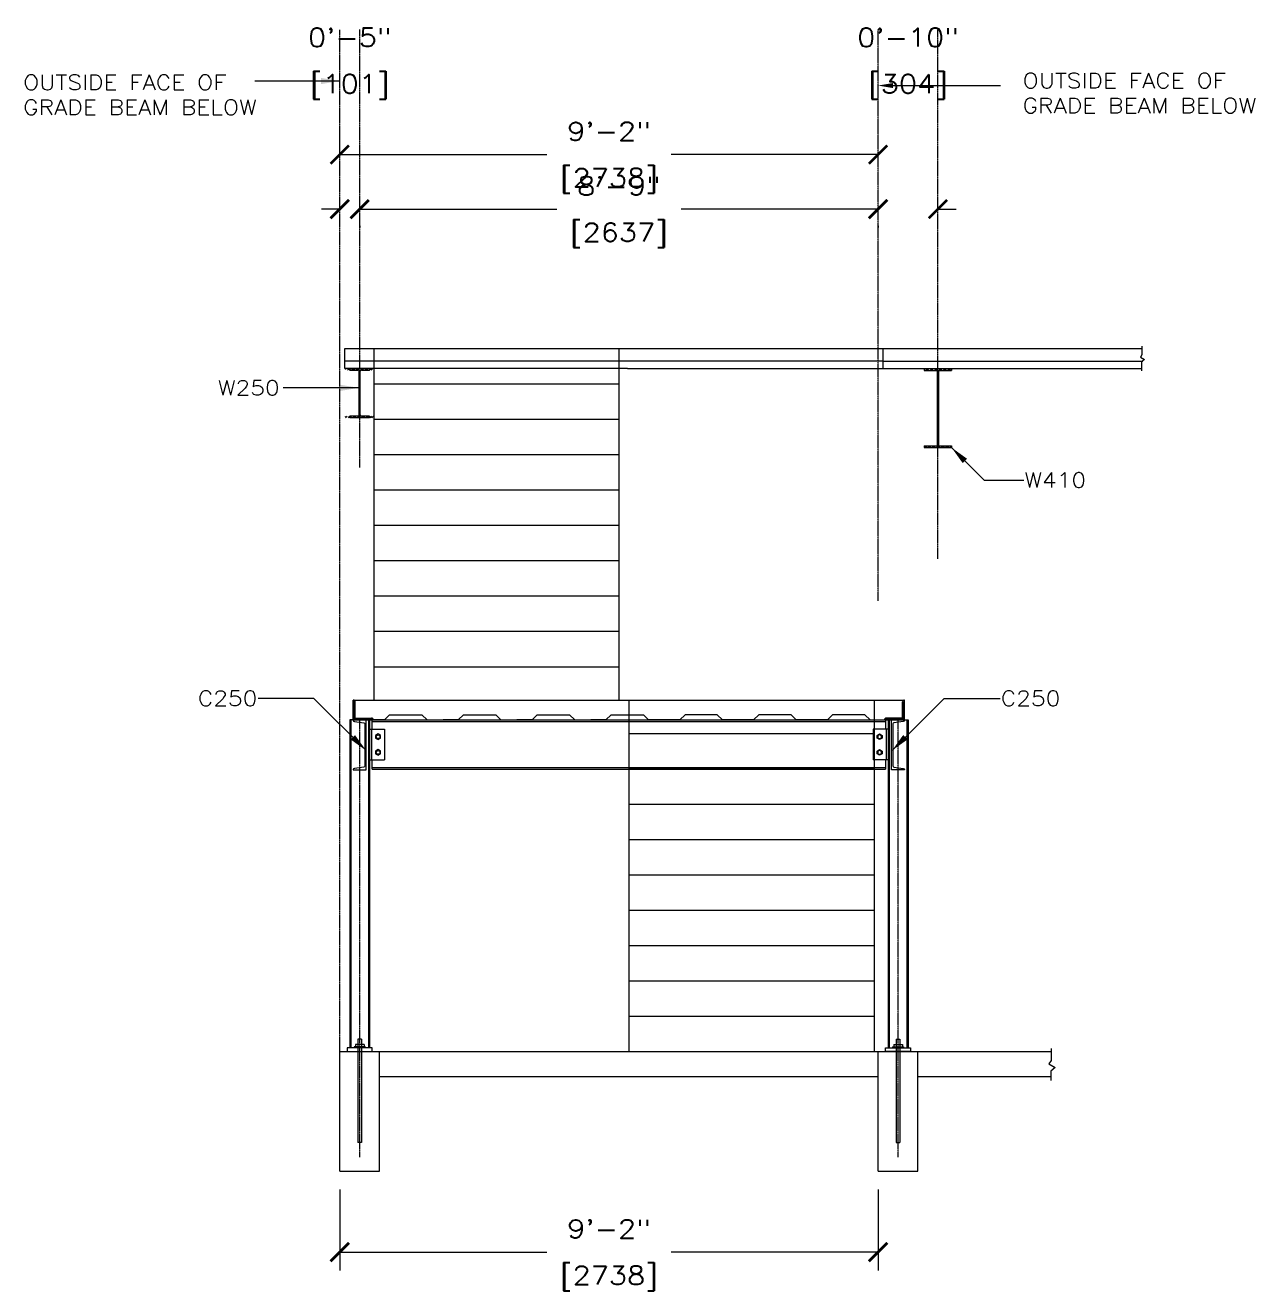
# Model space of a CAD drawing. Header units: millimetres. Extents: x -1602 to 16772, y -2285 to 12130.
# Drawn here: x -1602 to 4662, y -1219 to 5229 of the extents above; entities that cross this region are included whole.
import ezdxf

# ---------------------------------------------------------------- set-up
doc = ezdxf.new("R2010")
doc.units = ezdxf.units.MM
doc.header["$MEASUREMENT"] = 0
doc.header["$PDMODE"] = 3
doc.linetypes.add('CENTER', pattern=[2, 1.25, -0.25, 0.25, -0.25])
doc.layers.get('0').update_dxf_attribs({"linetype": 'CONTINUOUS', "plot": 0})
doc.layers.get('DEFPOINTS').update_dxf_attribs({"linetype": 'CONTINUOUS'})
for name, color, linetype in [('C-241-1', 241, 'CONTINUOUS'), ('Center', 251, 'CENTER'), ('LAYER131A', 131, 'CONTINUOUS'), ('ST_ANNOT_48', 7, 'CONTINUOUS'), ('ST_DIM_48', 7, 'CONTINUOUS'), ('Struc_Section_BP', 135, 'CONTINUOUS'), ('Struc_Section_Conc', 71, 'CONTINUOUS'), ('Struc_Section_Dim', 2, 'CONTINUOUS'), ('Struc_Section_MachineBolt', 133, 'CONTINUOUS'), ('Struc_Section_Stair', 131, 'CONTINUOUS'), ('Struc_Section_Steel', 11, 'CONTINUOUS'), ('Structural_Section_StAngle', 2, 'CONTINUOUS'), ('Structural_Steel_Deck', 41, 'CONTINUOUS'), ('Structural_SteelBeam', 22, 'CONTINUOUS')]:
    doc.layers.add(name, color=color, linetype=linetype)
doc.styles.add('ROMANS-115', font='romans.shx', dxfattribs={"width": 1.15})
doc.dimstyles.new('48-ROMANS-115', dxfattribs={"dimscale": 48, "dimtxt": 0.09375, "dimasz": 0.09375, "dimexe": 0.09375, "dimexo": 0.09375, "dimgap": 0.0625, "dimtad": 0, "dimdec": 4, "dimzin": 1, "dimdsep": 46, "dimlunit": 4, "dimtxsty": 'ROMANS-115', "dimblk": 'ARCHTICK', "dimcen": 0.0625, "dimclrd": 256, "dimclre": 256, "dimclrt": 256, "dimadec": 0, "dimazin": 0, "dimtfac": 1, "dimtdec": 4, "dimtofl": 0, "dimtmove": 2, "dimatfit": 0, "dimfxl": 1, "dimfrac": 2, "dimtolj": 1, "dimtzin": 0, "dimarcsym": 0})
doc.dimstyles.new('Copy of 12-ROMANS-115-PS-BPV', dxfattribs={"dimtxt": 0.0625, "dimasz": 0.0625, "dimexe": 0.0625, "dimexo": 0.0625, "dimgap": 0.0625, "dimtad": 1, "dimdec": 4, "dimlfac": 24, "dimzin": 1, "dimdsep": 46, "dimlunit": 4, "dimtxsty": 'ROMANS-115', "dimcen": 0.0625, "dimclrd": 256, "dimclre": 256, "dimclrt": 256, "dimadec": 0, "dimazin": 0, "dimtfac": 1, "dimtdec": 4, "dimtofl": 0, "dimtmove": 0, "dimatfit": 0, "dimfxl": 1, "dimfrac": 2, "dimtolj": 1, "dimtzin": 0, "dimarcsym": 0})

# ---------------------------------------------------------------- blocks, each defined once
blk = doc.blocks.new('_ArchTick')
at = {"color": 0, "linetype": 'ByBlock', "const_width": 0.15}
blk.add_lwpolyline([(-0.5, -0.5), (0.5, 0.5)], dxfattribs=at)
blk = doc.blocks.new('*D9')
at = {"layer": 'DEFPOINTS', "color": 0}
for p in [(0, 4569.9), (0, 4534.3), (2743.2, 4534.3)]:
    blk.add_point(p, dxfattribs=at)
at = {"layer": 'ST_DIM_48', "lineweight": -2}
for p, q in [((0, 4628.1), (0, 4663.7)), ((2743.2, 4628.1), (2743.2, 4663.7)), ((0, 4569.9), (1055, 4569.9)), ((2743.2, 4569.9), (1688.2, 4569.9))]:
    blk.add_line(p, q, dxfattribs=at)
at = {"layer": 'ST_DIM_48', "lineweight": -2, "xscale": 93.75, "yscale": 93.75, "zscale": 93.75, "rotation": 180}
blk.add_blockref('_ArchTick', (0, 4569.9), dxfattribs=at)
at = {"layer": 'ST_DIM_48', "lineweight": -2, "xscale": 93.75, "yscale": 93.75, "zscale": 93.75}
blk.add_blockref('_ArchTick', (2743.2, 4569.9), dxfattribs=at)
at = {"layer": 'ST_DIM_48', "char_height": 93.75, "attachment_point": 5, "style": 'ROMANS-115'}
for s, insert in [('\\A1;9\'-2"', (1371.6, 4688.2)), ('\\A1;[2738]', (1371.6, 4436))]:
    blk.add_mtext(s, dxfattribs=dict(at, insert=insert))
blk = doc.blocks.new('*D10')
at = {"layer": 'DEFPOINTS', "color": 0}
for p in [(101.6, 4299.8), (101.6, 4292), (2743.2, 4299.8)]:
    blk.add_point(p, dxfattribs=at)
at = {"layer": 'ST_DIM_48', "lineweight": -2}
for p, q in [((101.6, 4292), (1105.8, 4292)), ((2743.2, 4292), (1739, 4292)), ((101.6, 4206.1), (101.6, 4198.2)), ((2743.2, 4206.1), (2743.2, 4198.2))]:
    blk.add_line(p, q, dxfattribs=at)
at = {"layer": 'ST_DIM_48', "lineweight": -2, "xscale": 93.75, "yscale": 93.75, "zscale": 93.75, "rotation": 180}
blk.add_blockref('_ArchTick', (101.6, 4292), dxfattribs=at)
at = {"layer": 'ST_DIM_48', "lineweight": -2, "xscale": 93.75, "yscale": 93.75, "zscale": 93.75}
blk.add_blockref('_ArchTick', (2743.2, 4292), dxfattribs=at)
at = {"layer": 'ST_DIM_48', "char_height": 93.75, "attachment_point": 5, "style": 'ROMANS-115'}
for s, insert in [('\\A1;8\'-9"', (1422.4, 4410.3)), ('\\A1;[2637]', (1422.4, 4158.1))]:
    blk.add_mtext(s, dxfattribs=dict(at, insert=insert))
blk = doc.blocks.new('*D11')
at = {"layer": 'DEFPOINTS', "color": 0}
for p in [(0, 4292), (0, 4292), (101.6, 4292)]:
    blk.add_point(p, dxfattribs=at)
at = {"layer": 'ST_DIM_48', "lineweight": -2}
for p, q in [((0, 4292), (-93.8, 4292)), ((101.6, 4292), (195.3, 4292))]:
    blk.add_line(p, q, dxfattribs=at)
at = {"layer": 'ST_DIM_48', "lineweight": -2, "xscale": 93.75, "yscale": 93.75, "zscale": 93.75}
blk.add_blockref('_ArchTick', (0, 4292), dxfattribs=at)
at = {"layer": 'ST_DIM_48', "lineweight": -2, "xscale": 93.75, "yscale": 93.75, "zscale": 93.75, "rotation": 180}
blk.add_blockref('_ArchTick', (101.6, 4292), dxfattribs=at)
at = {"layer": 'ST_DIM_48', "char_height": 93.75, "attachment_point": 5, "style": 'ROMANS-115'}
for s, insert in [('\\A1;0\'-5"', (50.8, 5167)), ('\\A1;[101]', (50.8, 4914.8))]:
    blk.add_mtext(s, dxfattribs=dict(at, insert=insert))
blk = doc.blocks.new('outstandingconn1')
at = {"layer": 'Struc_Section_MachineBolt', "ltscale": 2}
for points in [[(1.2, 4.36), (1.69, 4.08), (2.18, 4.36), (2.18, 4.92), (1.69, 5.2), (1.2, 4.92)], [(1.2, 1.22), (1.69, 0.94), (2.18, 1.22), (2.18, 1.78), (1.69, 2.06), (1.2, 1.78)]]:
    blk.add_lwpolyline(points, close=True, dxfattribs=at)
for centre in [(1.69, 4.64), (1.69, 1.5)]:
    blk.add_circle(centre, 0.375, dxfattribs=at)
at = {"layer": 'Struc_Section_Steel', "color": 131, "ltscale": 2}
for p, q in [((0, 6.14), (3, 6.14)), ((0, 6.14), (0, 0)), ((0.38, 6.14), (0.38, 0)), ((3, 6.14), (3, 0)), ((0, 0), (3, 0))]:
    blk.add_line(p, q, dxfattribs=at)
blk = doc.blocks.new('*D12')
at = {"layer": 'DEFPOINTS', "color": 0}
for p in [(2743.2, 4292), (3048, 4292), (3048, 4292)]:
    blk.add_point(p, dxfattribs=at)
at = {"layer": 'ST_DIM_48', "lineweight": -2}
for p, q in [((2743.2, 4292), (2649.4, 4292)), ((3048, 4292), (3141.8, 4292))]:
    blk.add_line(p, q, dxfattribs=at)
at = {"layer": 'ST_DIM_48', "lineweight": -2, "xscale": 93.75, "yscale": 93.75, "zscale": 93.75}
blk.add_blockref('_ArchTick', (2743.2, 4292), dxfattribs=at)
at = {"layer": 'ST_DIM_48', "lineweight": -2, "xscale": 93.75, "yscale": 93.75, "zscale": 93.75, "rotation": 180}
blk.add_blockref('_ArchTick', (3048, 4292), dxfattribs=at)
at = {"layer": 'ST_DIM_48', "char_height": 93.75, "attachment_point": 5, "style": 'ROMANS-115'}
for s, insert in [('\\A1;0\'-10"', (2895.6, 5167)), ('\\A1;[304]', (2895.6, 4914.8))]:
    blk.add_mtext(s, dxfattribs=dict(at, insert=insert))
blk = doc.blocks.new('*D13')
at = {"layer": 'DEFPOINTS', "color": 0}
for p in [(0, -609.6), (2743.2, -609.6), (2743.2, -1022.4)]:
    blk.add_point(p, dxfattribs=at)
at = {"layer": 'ST_DIM_48', "lineweight": -2}
for p, q in [((0, -703.3), (0, -1116.2)), ((2743.2, -703.3), (2743.2, -1116.2)), ((0, -1022.4), (1055, -1022.4)), ((2743.2, -1022.4), (1688.2, -1022.4))]:
    blk.add_line(p, q, dxfattribs=at)
at = {"layer": 'ST_DIM_48', "lineweight": -2, "xscale": 93.75, "yscale": 93.75, "zscale": 93.75, "rotation": 180}
blk.add_blockref('_ArchTick', (0, -1022.4), dxfattribs=at)
at = {"layer": 'ST_DIM_48', "lineweight": -2, "xscale": 93.75, "yscale": 93.75, "zscale": 93.75}
blk.add_blockref('_ArchTick', (2743.2, -1022.4), dxfattribs=at)
at = {"layer": 'ST_DIM_48', "char_height": 93.75, "attachment_point": 5, "style": 'ROMANS-115'}
for s, insert in [('\\A1;9\'-2"', (1371.6, -904.1)), ('\\A1;[2738]', (1371.6, -1156.4))]:
    blk.add_mtext(s, dxfattribs=dict(at, insert=insert))
blk = doc.blocks.new('C250x23')
at = {"layer": 'Struc_Section_Steel'}
blk.add_lwpolyline([(2.34, 0.29, -0.361844), (2.56, 0.05), (2.56, 0), (0, 0), (0, 10), (2.56, 10), (2.56, 9.95, -0.361844), (2.34, 9.71), (0.46, 9.45, 0.374734), (0.24, 9.2), (0.24, 0.8, 0.374734), (0.46, 0.55)], format="xyb", close=True, dxfattribs=at)

msp = doc.modelspace()

# ---------------------------------------------------------------- hatches: boundary and pattern name
at = {"layer": 'Struc_Section_Steel', "ltscale": 2}
h = msp.add_hatch(dxfattribs=at)
h.set_pattern_fill('STEEL', color=256, scale=127, style=0)
h.set_pattern_definition([(45, (-2562.241, 3892.599), (-11.22532, 11.22532), []), (45, (-2562.241, 3900.536), (-11.22532, 11.22532), [])])
h.paths.add_polyline_path([(174.6, 3471.9), (174.6, 3479.8), (28.6, 3479.8), (28.6, 3471.9), (92.1, 3471.9, -0.414214), (98.4, 3465.5), (98.4, 3243.3, -0.414214), (92.1, 3236.9), (28.6, 3236.9), (28.6, 3229), (174.6, 3229), (174.6, 3236.9), (111.1, 3236.9, -0.414214), (104.8, 3243.3), (104.8, 3465.5, -0.414214), (111.1, 3471.9)])
at = {"layer": 'Structural_Section_StAngle'}
h = msp.add_hatch(dxfattribs=at)
h.set_pattern_fill('STEEL', color=256, scale=76.2, style=0)
h.set_pattern_definition([(45, (-225196.542, -85787.97), (-6.7351921, 6.7351921), []), (45, (-225196.542, -85783.208), (-6.7351921, 6.7351921), [])])
h.paths.add_polyline_path([(78.5, 1698.6), (78.5, 1781.2, 0.414214), (69, 1790.7), (69, 1689.1), (170.6, 1689.1, 0.414214), (161.1, 1698.6)])
h = msp.add_hatch(dxfattribs=at)
h.set_pattern_fill('STEEL', color=256, scale=76.2, style=0)
h.set_pattern_definition([(135, (228142.942, -85787.97), (6.7351921, 6.7351921), []), (135, (228142.942, -85783.208), (6.7351921, 6.7351921), [])])
h.paths.add_polyline_path([(2785.3, 1698.6, 0.414214), (2775.8, 1689.1), (2877.4, 1689.1), (2877.4, 1790.7, 0.414214), (2867.9, 1781.2), (2867.9, 1698.6)])
at = {"layer": 'Structural_SteelBeam'}
h = msp.add_hatch(dxfattribs=at)
h.set_pattern_fill('STEEL', color=256, scale=127, style=0)
h.set_pattern_definition([(45, (-1014.038, 3885.042), (-11.22532, 11.22532), []), (45, (-1014.038, 3892.98), (-11.22532, 11.22532), [])])
h.paths.add_polyline_path([(2978.2, 3479.8), (2978.2, 3470.3), (3044.8, 3470.3), (3044.8, 3086.1), (2978.2, 3086.1), (2978.2, 3076.6), (3048, 3076.6), (3048, 3479.8)])
h.paths.add_polyline_path([(3117.8, 3470.3), (3117.8, 3479.8), (3048, 3479.8), (3048, 3076.6), (3117.8, 3076.6), (3117.8, 3086.1), (3051.2, 3086.1), (3051.2, 3470.3)])

# ---------------------------------------------------------------- linework, layer by layer
at = {"layer": 'C-241-1'}
for p, q in [((130.1, 23.8), (73.1, 23.8)), ((73.1, 23.8), (73.1, 19)), ((130.1, 19), (73.1, 19)), ((123.7, 36.3), (79.5, 36.3)), ((79.5, 36.3), (79.5, 23.8)), ((92, 62.8), (92, 36.3)), ((111.2, 62.8), (92, 62.8)), ((111.2, 62.8), (111.2, 36.3)), ((123.7, 36.3), (123.7, 23.8)), ((130.1, 23.8), (130.1, 19)), ((2816.3, 23.8), (2873.3, 23.8)), ((2816.3, 23.8), (2816.3, 19)), ((2816.3, 19), (2873.3, 19)), ((2822.7, 36.3), (2866.9, 36.3)), ((2822.7, 36.3), (2822.7, 23.8)), ((2835.2, 62.8), (2835.2, 36.3)), ((2835.2, 62.8), (2854.4, 62.8)), ((2854.4, 62.8), (2854.4, 36.3)), ((2866.9, 36.3), (2866.9, 23.8)), ((2873.3, 23.8), (2873.3, 19))]:
    msp.add_line(p, q, dxfattribs=at)
at = {"layer": 'C-241-1', "ltscale": 10}
for p, q in [((92, 36.3), (92, -463.6)), ((111.2, 36.3), (111.2, -463.6)), ((2835.2, 36.3), (2835.2, -463.6)), ((2854.4, 36.3), (2854.4, -463.6))]:
    msp.add_line(p, q, dxfattribs=at)
at = {"layer": 'C-241-1', "ltscale": 2}
for p, q in [((111.2, -463.6), (92, -463.6)), ((2835.2, -463.6), (2854.4, -463.6))]:
    msp.add_line(p, q, dxfattribs=at)
at = {"layer": 'Center', "ltscale": 5}
for p, q in [((0, 0), (0, 5206.5)), ((101.6, 2975), (101.6, 5206.5)), ((2743.2, 2295.7), (2743.2, 5206.5)), ((3048, 2509.9), (3048, 5206.5)), ((101.6, -537.7), (101.6, 1689.1)), ((2844.8, -537.7), (2844.8, 1689.1))]:
    msp.add_line(p, q, dxfattribs=at)
at = {"layer": 'LAYER131A'}
for p, q in [((152.4, 1689.1), (50.8, 1689.1)), ((50.8, 1689.1), (50.8, 19)), ((152.4, 1689.1), (152.4, 19)), ((2794, 1689.1), (2794, 19)), ((2794, 1689.1), (2895.6, 1689.1)), ((2895.6, 1689.1), (2895.6, 19))]:
    msp.add_line(p, q, dxfattribs=at)
at = {"layer": 'ST_ANNOT_48'}
msp.add_line((2819.4, 4921.6), (3366.7, 4921.6), dxfattribs=at)
msp.add_solid([(2819.4, 4908.9), (2819.4, 4934.3), (2743.2, 4921.6)], dxfattribs=at)
at = {"layer": 'Struc_Section_BP', "ltscale": 2}
for points in [[(38.1, 0), (165.1, 0), (165.1, 19), (38.1, 19)], [(2908.3, 0), (2781.3, 0), (2781.3, 19), (2908.3, 19)]]:
    msp.add_lwpolyline(points, close=True, dxfattribs=at)
at = {"layer": 'Struc_Section_Conc', "ltscale": 2}
for p, q in [((25.4, 3581.4), (2768.6, 3581.4)), ((25.4, 3479.8), (25.4, 3581.4)), ((2768.6, 3479.8), (2768.6, 3581.4)), ((2768.6, 3581.4), (4087.2, 3581.4)), ((1466.2, 3479.8), (25.4, 3479.8)), ((1466.2, 3479.8), (2768.6, 3479.8)), ((2768.6, 3479.8), (4085.7, 3479.8)), ((170.6, 1689.1), (227, 1689.1)), ((227.8, 1689.1), (170.6, 1689.1)), ((227.8, 1689.1), (254.3, 1715.7)), ((254.3, 1715.7), (418.8, 1715.7)), ((445.3, 1689.1), (418.8, 1715.7)), ((445.3, 1689.1), (603.2, 1689.1)), ((604, 1689.1), (526.6, 1689.1)), ((604, 1689.1), (630.6, 1715.7)), ((630.6, 1715.7), (795, 1715.7)), ((821.6, 1689.1), (795, 1715.7)), ((821.6, 1689.1), (979.5, 1689.1)), ((980.2, 1689.1), (902.9, 1689.1)), ((980.2, 1689.1), (1006.8, 1715.7)), ((1006.8, 1715.7), (1171.2, 1715.7)), ((1197.8, 1689.1), (1171.2, 1715.7)), ((1197.8, 1689.1), (1355.7, 1689.1)), ((1356.5, 1689.1), (1279.1, 1689.1)), ((1356.5, 1689.1), (1383, 1715.7)), ((1383, 1715.7), (1547.5, 1715.7)), ((1574, 1689.1), (1547.5, 1715.7)), ((1574, 1689.1), (1651.4, 1689.1)), ((1732.7, 1689.1), (1574.8, 1689.1)), ((1732.7, 1689.1), (1759.3, 1715.7)), ((1923.7, 1715.7), (1759.3, 1715.7)), ((1950.3, 1689.1), (1923.7, 1715.7)), ((1950.3, 1689.1), (2027.7, 1689.1)), ((2109, 1689.1), (1951, 1689.1)), ((2109, 1689.1), (2135.5, 1715.7)), ((2300, 1715.7), (2135.5, 1715.7)), ((2326.5, 1689.1), (2300, 1715.7)), ((2326.5, 1689.1), (2403.9, 1689.1)), ((2485.2, 1689.1), (2327.3, 1689.1)), ((2485.2, 1689.1), (2511.7, 1715.7)), ((2676.2, 1715.7), (2511.7, 1715.7)), ((2702.8, 1689.1), (2676.2, 1715.7)), ((2702.8, 1689.1), (2775.8, 1689.1))]:
    msp.add_line(p, q, dxfattribs=at)
at = {"layer": 'Struc_Section_Conc', "ltscale": 20}
for p, q in [((2768.6, 3517.9), (25.4, 3517.9)), ((2768.6, 3517.9), (4091.5, 3517.9)), ((1474.8, 1620.8), (2724.2, 1620.8))]:
    msp.add_line(p, q, dxfattribs=at)
at = {"layer": 'Struc_Section_Dim', "ltscale": 2}
for p, q in [((4087.2, 3548.7), (4079.5, 3538.1)), ((4087.2, 3593.9), (4087.2, 3548.7)), ((4079.5, 3538.1), (4100.7, 3525.5)), ((4100.7, 3525.5), (4085.7, 3513.1)), ((4085.7, 3513.1), (4085.7, 3468.4)), ((0, 0), (3624.9, 0)), ((0, -609.6), (0, 0)), ((203.2, -609.6), (203.2, 0)), ((2743.2, -609.6), (2743.2, 0)), ((2946.4, -609.6), (2946.4, 0)), ((3624.9, 14.6), (3624.9, -46.6)), ((3624.9, -46.6), (3612.9, -63)), ((3612.9, -63), (3644.8, -81.8)), ((203.2, -127), (2743.2, -127)), ((2946.4, -127), (3623.3, -127)), ((3644.8, -81.8), (3623.3, -99.5)), ((3623.3, -99.5), (3623.3, -147.1)), ((0, -609.6), (203.2, -609.6)), ((2743.2, -609.6), (2946.4, -609.6))]:
    msp.add_line(p, q, dxfattribs=at)
at = {"layer": 'Struc_Section_Stair', "ltscale": 5}
for p, q in [((174.6, 1790.7), (174.6, 3581.4)), ((1424, 1790.7), (1424, 3581.4)), ((174.6, 3401.3), (1424, 3401.3)), ((174.6, 3221.2), (1424, 3221.2)), ((174.6, 3041.1), (1424, 3041.1)), ((174.6, 2861.1), (1424, 2861.1)), ((174.6, 2681), (1424, 2681)), ((174.6, 2500.9), (1424, 2500.9)), ((174.6, 2320.8), (1424, 2320.8)), ((174.6, 2140.7), (1424, 2140.7)), ((174.6, 1960.6), (1424, 1960.6)), ((69, 1790.7), (2877.4, 1790.7)), ((2724.2, 0), (2724.2, 1790.7)), ((1474.8, 0), (1474.8, 1539.9)), ((1474.8, 1440.7), (2724.2, 1440.7)), ((1474.8, 1260.6), (2724.2, 1260.6)), ((1474.8, 1080.5), (2724.2, 1080.5)), ((1474.8, 900.4), (2724.2, 900.4)), ((1474.8, 720.3), (2724.2, 720.3)), ((1474.8, 540.3), (2724.2, 540.3)), ((1474.8, 360.2), (2724.2, 360.2)), ((1474.8, 180.1), (2724.2, 180.1))]:
    msp.add_line(p, q, dxfattribs=at)
at = {"layer": 'Struc_Section_Stair', "ltscale": 10}
msp.add_line((1474.8, 1539.9), (1474.8, 1790.7), dxfattribs=at)
at = {"layer": 'Struc_Section_Steel'}
for p, q in [((50.8, 3479.8), (152.4, 3479.8)), ((50.8, 3471.9), (50.8, 3479.8)), ((50.8, 3471.9), (92.1, 3471.9)), ((98.4, 3243.3), (98.4, 3465.5)), ((104.8, 3243.3), (104.8, 3465.5)), ((111.1, 3471.9), (152.4, 3471.9)), ((152.4, 3479.8), (152.4, 3471.9)), ((50.8, 3229), (50.8, 3236.9)), ((92.1, 3236.9), (50.8, 3236.9)), ((152.4, 3229), (50.8, 3229)), ((152.4, 3236.9), (111.1, 3236.9)), ((152.4, 3236.9), (152.4, 3229)), ((152.4, 1689.1), (2794, 1689.1)), ((165.1, 1641.7), (165.1, 1689.1)), ((165.1, 1438.3), (165.1, 1485.7)), ((165.1, 1438.3), (2781.3, 1438.3))]:
    msp.add_line(p, q, dxfattribs=at)
at = {"layer": 'Struc_Section_Steel', "ltscale": 4}
for p, q in [((57.1, 1689.1), (57.1, 19)), ((146.1, 1689.1), (146.1, 19)), ((2800.3, 1689.1), (2800.3, 19)), ((2889.2, 1689.1), (2889.2, 19))]:
    msp.add_line(p, q, dxfattribs=at)
at = {"layer": 'Struc_Section_Steel', "ltscale": 10}
for p, q in [((165.1, 1681.2), (2781.3, 1681.2)), ((165.1, 1446.2), (2781.3, 1446.2))]:
    msp.add_line(p, q, dxfattribs=at)
at = {"layer": 'Struc_Section_Steel', "ltscale": 2}
for p, q in [((2781.3, 1689.1), (2781.3, 1641.7)), ((2781.3, 1485.7), (2781.3, 1438.3))]:
    msp.add_line(p, q, dxfattribs=at)
at = {"layer": 'Struc_Section_Steel'}
for centre, start, end in [((92.1, 3465.5), 0, 90), ((111.1, 3465.5), 90, 180), ((92.1, 3243.3), 270, 0), ((111.1, 3243.3), 180, 270)]:
    msp.add_arc(centre, 6.35, start, end, dxfattribs=at)
at = {"layer": 'Structural_Section_StAngle', "ltscale": 5}
for p, q in [((69, 1689.1), (69, 1790.7)), ((78.5, 1698.6), (78.5, 1781.2)), ((2867.9, 1698.6), (2867.9, 1781.2)), ((2877.4, 1689.1), (2877.4, 1790.7)), ((69, 1689.1), (170.6, 1689.1)), ((78.5, 1698.6), (161.1, 1698.6)), ((2877.4, 1689.1), (2775.8, 1689.1)), ((2867.9, 1698.6), (2785.3, 1698.6))]:
    msp.add_line(p, q, dxfattribs=at)
at = {"layer": 'Structural_Section_StAngle'}
for p, q in [((69, 1790.7), (69, 1790.7)), ((2877.4, 1790.7), (2877.4, 1790.7))]:
    msp.add_line(p, q, dxfattribs=at)
at = {"layer": 'Structural_Section_StAngle', "ltscale": 5}
for centre, start, end in [((69, 1781.2), 360, 90), ((2877.4, 1781.2), 90, 180), ((161.1, 1689.1), 0, 90), ((2785.3, 1689.1), 90, 180)]:
    msp.add_arc(centre, 9.52, start, end, dxfattribs=at)
at = {"layer": 'Structural_Steel_Deck'}
msp.add_line((227.8, 1689.1), (170.6, 1689.1), dxfattribs=at)
at = {"layer": 'Structural_SteelBeam'}
for p, q in [((2978.2, 3479.8), (3117.8, 3479.8)), ((2978.2, 3479.8), (2978.2, 3470.3)), ((2978.2, 3470.3), (3044.8, 3470.3)), ((3044.8, 3470.3), (3044.8, 3086.1)), ((3051.2, 3470.3), (3051.2, 3086.1)), ((3051.2, 3470.3), (3117.8, 3470.3)), ((3117.8, 3479.8), (3117.8, 3470.3)), ((2978.2, 3086.1), (3044.8, 3086.1)), ((2978.2, 3086.1), (2978.2, 3076.6)), ((2978.2, 3076.6), (3117.8, 3076.6)), ((3051.2, 3086.1), (3117.8, 3086.1)), ((3117.8, 3086.1), (3117.8, 3076.6))]:
    msp.add_line(p, q, dxfattribs=at)

# ---------------------------------------------------------------- block references
at = {"layer": 'Struc_Section_Dim', "yscale": 25.4, "zscale": 25.4}
for p, xscale in [((152.4, 1485.7), 25.4), ((2794, 1485.7), -25.4)]:
    msp.add_blockref('outstandingconn1', p, dxfattribs=dict(at, xscale=xscale))
at = {"layer": 'Struc_Section_Steel', "yscale": 25.4, "zscale": 25.4}
for p, xscale in [((134.1, 1435.1), -25.4), ((2812.3, 1435.1), 25.4)]:
    msp.add_blockref('C250x23', p, dxfattribs=dict(at, xscale=xscale))

# ---------------------------------------------------------------- texts
at = {"layer": 'ST_ANNOT_48', "char_height": 76.2, "style": 'ROMANS-115'}
for s, insert, attachment_point in [('\\A1;OUTSIDE FACE OF\\PGRADE BEAM BELOW', (-1613.5, 4975.8), 1), ('\\A1;OUTSIDE FACE OF\\PGRADE BEAM BELOW', (3479.2, 4984.9), 1), ('\\A1;W250', (-621.2, 3419.4), 1), ('\\A1;W410', (3488.1, 2949.2), 1), ('C250', (-419.3, 1837.4), 3), ('C250', (3368.1, 1837.4), 1)]:
    msp.add_mtext(s, dxfattribs=dict(at, insert=insert, attachment_point=attachment_point))

# ---------------------------------------------------------------- dimensions: what is measured, and where the dimension line sits
at = {"layer": 'ST_DIM_48'}
for base, p1, p2, picture, middle in [((0, 4292), (101.6, 4292), (0, 4292), '*D11', (50.8, 5048.7)), ((0, 4569.9), (2743.2, 4534.3), (0, 4534.3), '*D9', (1371.6, 4569.9)), ((101.6, 4292), (2743.2, 4299.8), (101.6, 4299.8), '*D10', (1422.4, 4292))]:
    dim = msp.add_linear_dim(base=base, p1=p1, p2=p2, angle=180, dimstyle='48-ROMANS-115', override={"dimscale": 1000, "dimdec": 0, "dimlfac": 0.0393, "dimrnd": 5, "dimpost": '\\X'}, dxfattribs=at)
    dim.commit()
    dim.dimension.update_dxf_attribs({"geometry": picture, "text_midpoint": middle})
for base, p1, p2, picture, middle in [((3048, 4292), (2743.2, 4292), (3048, 4292), '*D12', (2895.6, 5048.7)), ((2743.2, -1022.4), (0, -609.6), (2743.2, -609.6), '*D13', (1371.6, -1022.4))]:
    dim = msp.add_linear_dim(base=base, p1=p1, p2=p2, dimstyle='48-ROMANS-115', override={"dimscale": 1000, "dimdec": 0, "dimlfac": 0.0393, "dimrnd": 5, "dimpost": '\\X'}, dxfattribs=at)
    dim.commit()
    dim.dimension.update_dxf_attribs({"geometry": picture, "text_midpoint": middle})

# ---------------------------------------------------------------- leaders
at = {"layer": 'ST_ANNOT_48'}
msp.add_leader([(0, 4944.7), (-433.1, 4944.7)], dimstyle='Copy of 12-ROMANS-115-PS-BPV', override={"dimscale": 48.000002, "dimasz": 2, "dimgap": 0.0625, "dimtad": 0, "dimlfac": 0.020833, "dimse1": 1, "dimse2": 1}, dxfattribs=at)
at = {"layer": 'ST_ANNOT_48', "annotation_type": 0, "has_hookline": 1}
for points, hookline_direction, text_width in [([(98.4, 3381.3), (-288.5, 3381.3)], 1, 329.7), ([(3117.8, 3076.6), (3283.3, 2911.1), (3485.1, 2911.1)], 0, 329.7), ([(134.5, 1533.2), (-131.6, 1799.3), (-416.3, 1799.3)], 1, 313), ([(2814.2, 1533.2), (3080.3, 1799.3), (3365.1, 1799.3)], 0, 313)]:
    msp.add_leader(points, dimstyle='Copy of 12-ROMANS-115-PS-BPV', override={"dimscale": 48.000002, "dimasz": 2, "dimgap": 0.0625, "dimtad": 0, "dimlfac": 0.020833, "dimse1": 1, "dimse2": 1}, dxfattribs=dict(at, hookline_direction=hookline_direction, text_width=text_width))

doc.saveas('drawing.dxf')
